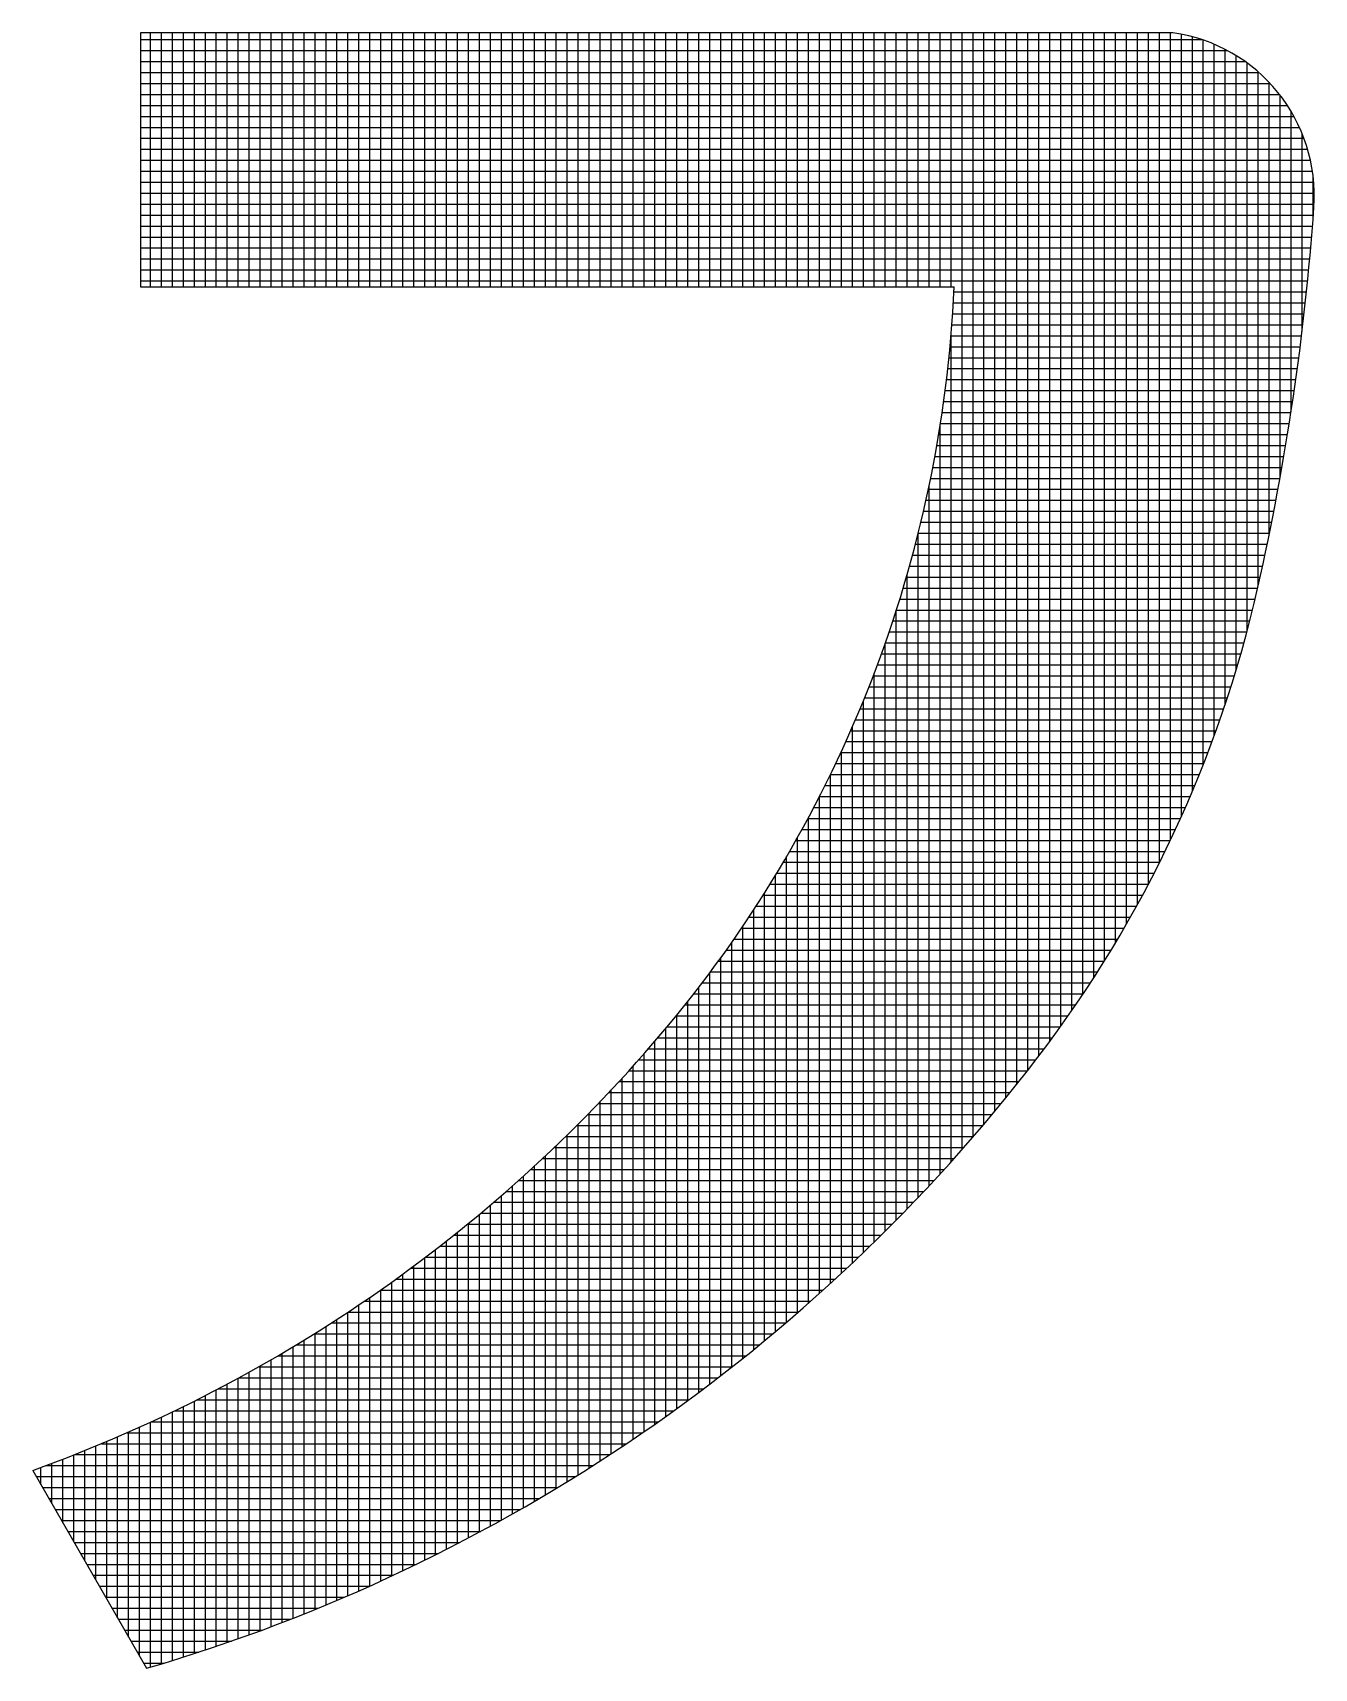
# Model space of a CAD drawing. Header units: inches. Extents: x 947 to 1788, y 0 to 594.
# Drawn here: x 1673.206 to 1675.235, y 103.248 to 105.837 of the extents above; entities that cross this region are included whole.
import ezdxf

# ---------------------------------------------------------------- set-up
doc = ezdxf.new("R2010")
doc.units = ezdxf.units.IN
doc.header["$MEASUREMENT"] = 0
doc.layers.add('BG ÇÑ±¹Áö¿ª³\xad¹æ±â¼úÁÖ½ÄÈ¸»ç CI', color=7, linetype='Continuous')

msp = doc.modelspace()

# ---------------------------------------------------------------- linework, layer by layer
at = {"layer": 'BG ÇÑ±¹Áö¿ª³\xad¹æ±â¼úÁÖ½ÄÈ¸»ç CI', "color": 7, "linetype": 'Continuous', "lineweight": 25}
for p, q in [((1673.3766, 105.8369), (1673.3766, 105.4346)), ((1675.0116, 105.8369), (1673.3766, 105.8369)), ((1673.3766, 105.826), (1675.0575, 105.826)), ((1673.3926, 105.4346), (1673.3926, 105.8369)), ((1673.41, 105.4346), (1673.41, 105.8369)), ((1673.4274, 105.4346), (1673.4274, 105.8369)), ((1673.4447, 105.4346), (1673.4447, 105.8369)), ((1673.4621, 105.4346), (1673.4621, 105.8369)), ((1673.4795, 105.4346), (1673.4795, 105.8369)), ((1673.4968, 105.4346), (1673.4968, 105.8369)), ((1673.5142, 105.4346), (1673.5142, 105.8369)), ((1673.5315, 105.4346), (1673.5315, 105.8369)), ((1673.5489, 105.4346), (1673.5489, 105.8369)), ((1673.5663, 105.4346), (1673.5663, 105.8369)), ((1673.5836, 105.4346), (1673.5836, 105.8369)), ((1673.601, 105.4346), (1673.601, 105.8369)), ((1673.6184, 105.4346), (1673.6184, 105.8369)), ((1673.6357, 105.4346), (1673.6357, 105.8369)), ((1673.6531, 105.4346), (1673.6531, 105.8369)), ((1673.6705, 105.4346), (1673.6705, 105.8369)), ((1673.6878, 105.4346), (1673.6878, 105.8369)), ((1673.7052, 105.4346), (1673.7052, 105.8369)), ((1673.7226, 105.4346), (1673.7226, 105.8369)), ((1673.7399, 105.4346), (1673.7399, 105.8369)), ((1673.7573, 105.4346), (1673.7573, 105.8369)), ((1673.7747, 105.4346), (1673.7747, 105.8369)), ((1673.792, 105.4346), (1673.792, 105.8369)), ((1673.8094, 105.4346), (1673.8094, 105.8369)), ((1673.8267, 105.4346), (1673.8267, 105.8369)), ((1673.8441, 105.4346), (1673.8441, 105.8369)), ((1673.8615, 105.4346), (1673.8615, 105.8369)), ((1673.8788, 105.4346), (1673.8788, 105.8369)), ((1673.8962, 105.4346), (1673.8962, 105.8369)), ((1673.9136, 105.4346), (1673.9136, 105.8369)), ((1673.9309, 105.4346), (1673.9309, 105.8369)), ((1673.9483, 105.4346), (1673.9483, 105.8369)), ((1673.9657, 105.4346), (1673.9657, 105.8369)), ((1673.983, 105.4346), (1673.983, 105.8369)), ((1674.0004, 105.4346), (1674.0004, 105.8369)), ((1674.0178, 105.4346), (1674.0178, 105.8369)), ((1674.0351, 105.4346), (1674.0351, 105.8369)), ((1674.0525, 105.4346), (1674.0525, 105.8369)), ((1674.0698, 105.4346), (1674.0698, 105.8369)), ((1674.0872, 105.4346), (1674.0872, 105.8369)), ((1674.1046, 105.4346), (1674.1046, 105.8369)), ((1674.1219, 105.4346), (1674.1219, 105.8369)), ((1674.1393, 105.4346), (1674.1393, 105.8369)), ((1674.1567, 105.4346), (1674.1567, 105.8369)), ((1674.174, 105.4346), (1674.174, 105.8369)), ((1674.1914, 105.4346), (1674.1914, 105.8369)), ((1674.2088, 105.4346), (1674.2088, 105.8369)), ((1674.2261, 105.4346), (1674.2261, 105.8369)), ((1674.2435, 105.4346), (1674.2435, 105.8369)), ((1674.2609, 105.4346), (1674.2609, 105.8369)), ((1674.2782, 105.4346), (1674.2782, 105.8369)), ((1674.2956, 105.4346), (1674.2956, 105.8369)), ((1674.313, 105.4346), (1674.313, 105.8369)), ((1674.3303, 105.4346), (1674.3303, 105.8369)), ((1674.3477, 105.4346), (1674.3477, 105.8369)), ((1674.365, 105.4346), (1674.365, 105.8369)), ((1674.3824, 105.4346), (1674.3824, 105.8369)), ((1674.3998, 105.4346), (1674.3998, 105.8369)), ((1674.4171, 105.4346), (1674.4171, 105.8369)), ((1674.4345, 105.4346), (1674.4345, 105.8369)), ((1674.4519, 105.4346), (1674.4519, 105.8369)), ((1674.4692, 105.4346), (1674.4692, 105.8369)), ((1674.4866, 105.4346), (1674.4866, 105.8369)), ((1674.504, 105.4346), (1674.504, 105.8369)), ((1674.5213, 105.4346), (1674.5213, 105.8369)), ((1674.5387, 105.4346), (1674.5387, 105.8369)), ((1674.5561, 105.4346), (1674.5561, 105.8369)), ((1674.5734, 105.4346), (1674.5734, 105.8369)), ((1674.5908, 105.4346), (1674.5908, 105.8369)), ((1674.6081, 105.4346), (1674.6081, 105.8369)), ((1674.6255, 105.4346), (1674.6255, 105.8369)), ((1674.6429, 105.4346), (1674.6429, 105.8369)), ((1674.6602, 105.4346), (1674.6602, 105.8369)), ((1674.6776, 104.0691), (1674.6776, 105.8369)), ((1674.695, 104.089), (1674.695, 105.8369)), ((1674.7123, 104.1093), (1674.7123, 105.8369)), ((1674.7297, 104.13), (1674.7297, 105.8369)), ((1674.7471, 104.1511), (1674.7471, 105.8369)), ((1674.7644, 104.1726), (1674.7644, 105.8369)), ((1674.7818, 104.1946), (1674.7818, 105.8369)), ((1674.7992, 104.2171), (1674.7992, 105.8369)), ((1674.8165, 104.2402), (1674.8165, 105.8369)), ((1674.8339, 104.264), (1674.8339, 105.8369)), ((1674.8513, 104.2886), (1674.8513, 105.8369)), ((1674.8686, 104.3141), (1674.8686, 105.8369)), ((1674.886, 104.3405), (1674.886, 105.8369)), ((1674.9033, 104.3679), (1674.9033, 105.8369)), ((1674.9207, 104.3963), (1674.9207, 105.8369)), ((1674.9381, 104.4259), (1674.9381, 105.8369)), ((1674.9554, 104.4568), (1674.9554, 105.8369)), ((1674.9728, 104.4891), (1674.9728, 105.8369)), ((1674.9902, 104.5229), (1674.9902, 105.8369)), ((1675.0075, 104.5585), (1675.0075, 105.8369)), ((1675.0249, 104.5961), (1675.0249, 105.8346)), ((1675.0423, 104.636), (1675.0423, 105.8306)), ((1675.0596, 104.6786), (1675.0596, 105.8253)), ((1675.077, 104.7243), (1675.077, 105.8186)), ((1673.3766, 105.8086), (1675.0977, 105.8086)), ((1675.0944, 104.774), (1675.0944, 105.8104)), ((1675.1117, 104.8288), (1675.1117, 105.8006)), ((1673.3766, 105.7913), (1675.1257, 105.7913)), ((1673.3766, 105.7739), (1675.1476, 105.7739)), ((1675.1291, 104.8901), (1675.1291, 105.7888)), ((1675.1464, 104.961), (1675.1464, 105.7749)), ((1673.3766, 105.7565), (1675.1654, 105.7565)), ((1675.1638, 105.042), (1675.1638, 105.7582)), ((1673.3766, 105.7392), (1675.1802, 105.7392)), ((1673.3766, 105.7218), (1675.1926, 105.7218)), ((1675.1812, 105.1324), (1675.1812, 105.7379)), ((1673.3766, 105.7045), (1675.2031, 105.7045)), ((1675.1985, 105.2368), (1675.1985, 105.7124)), ((1673.3766, 105.6871), (1675.2118, 105.6871)), ((1673.3766, 105.6697), (1675.219, 105.6697)), ((1675.2159, 105.3638), (1675.2159, 105.6776)), ((1673.3766, 105.6524), (1675.2248, 105.6524)), ((1673.3766, 105.635), (1675.2292, 105.635)), ((1673.3766, 105.6176), (1675.2324, 105.6176)), ((1675.2333, 105.5409), (1675.2333, 105.6116)), ((1673.3766, 105.6003), (1675.2345, 105.6003)), ((1673.3766, 105.5829), (1675.2353, 105.5829)), ((1673.3766, 105.5655), (1675.235, 105.5655)), ((1673.3766, 105.5482), (1675.2338, 105.5482)), ((1673.3766, 105.5308), (1675.2325, 105.5308)), ((1673.3766, 105.5134), (1675.2311, 105.5134)), ((1673.3766, 105.4961), (1675.2296, 105.4961)), ((1673.3766, 105.4787), (1675.2281, 105.4787)), ((1673.3766, 105.4613), (1675.2264, 105.4613)), ((1673.3766, 105.444), (1675.2247, 105.444)), ((1673.3766, 105.4346), (1674.6649, 105.4346)), ((1674.6637, 105.4093), (1675.2211, 105.4093)), ((1674.6646, 105.4266), (1675.223, 105.4266)), ((1674.6626, 105.3919), (1675.2192, 105.3919)), ((1674.66, 105.3572), (1675.2151, 105.3572)), ((1674.6602, 104.0496), (1674.6602, 105.3597)), ((1674.6614, 105.3745), (1675.2172, 105.3745)), ((1674.6585, 105.3398), (1675.2129, 105.3398)), ((1674.655, 105.3051), (1675.2084, 105.3051)), ((1674.6568, 105.3224), (1675.2107, 105.3224)), ((1674.653, 105.2877), (1675.206, 105.2877)), ((1674.6485, 105.253), (1675.201, 105.253)), ((1674.6508, 105.2703), (1675.2035, 105.2703)), ((1674.6461, 105.2356), (1675.1984, 105.2356)), ((1674.6406, 105.2009), (1675.1929, 105.2009)), ((1674.6429, 104.0304), (1674.6429, 105.2148)), ((1674.6434, 105.2182), (1675.1957, 105.2182)), ((1674.6377, 105.1835), (1675.19, 105.1835)), ((1674.6313, 105.1488), (1675.1841, 105.1488)), ((1674.6346, 105.1662), (1675.1871, 105.1662)), ((1674.6255, 104.0116), (1674.6255, 105.1199)), ((1674.6279, 105.1314), (1675.181, 105.1314)), ((1674.6205, 105.0967), (1675.1746, 105.0967)), ((1674.6243, 105.1141), (1675.1778, 105.1141)), ((1674.6166, 105.0793), (1675.1712, 105.0793)), ((1674.6081, 103.9932), (1674.6081, 105.0442)), ((1674.6082, 105.0446), (1675.1644, 105.0446)), ((1674.6125, 105.062), (1675.1678, 105.062)), ((1674.6038, 105.0272), (1675.1608, 105.0272)), ((1674.5944, 104.9925), (1675.1534, 104.9925)), ((1674.5992, 105.0099), (1675.1571, 105.0099)), ((1674.5895, 104.9751), (1675.1496, 104.9751)), ((1674.5908, 103.9751), (1674.5908, 104.9796)), ((1674.5791, 104.9404), (1675.1417, 104.9404)), ((1674.5844, 104.9578), (1675.1457, 104.9578)), ((1674.5734, 103.9573), (1674.5734, 104.9224)), ((1674.5736, 104.923), (1675.1375, 104.923)), ((1674.5622, 104.8883), (1675.1286, 104.8883)), ((1674.568, 104.9057), (1675.1331, 104.9057)), ((1674.5561, 103.9398), (1674.5561, 104.8706)), ((1674.5562, 104.871), (1675.1239, 104.871)), ((1674.5436, 104.8362), (1675.114, 104.8362)), ((1674.55, 104.8536), (1675.119, 104.8536)), ((1674.537, 104.8189), (1675.1087, 104.8189)), ((1674.5387, 103.9227), (1674.5387, 104.8232)), ((1674.5234, 104.7841), (1675.0977, 104.7841)), ((1674.5303, 104.8015), (1675.1033, 104.8015)), ((1674.5162, 104.7668), (1675.0919, 104.7668)), ((1674.5213, 103.9058), (1674.5213, 104.7791)), ((1674.5014, 104.732), (1675.0798, 104.732)), ((1674.504, 103.8892), (1674.504, 104.738)), ((1674.5089, 104.7494), (1675.0859, 104.7494)), ((1674.4936, 104.7147), (1675.0734, 104.7147)), ((1674.4776, 104.6799), (1675.0602, 104.6799)), ((1674.4857, 104.6973), (1675.0669, 104.6973)), ((1674.4866, 103.873), (1674.4866, 104.6992)), ((1674.4692, 104.6626), (1675.0532, 104.6626)), ((1674.4692, 103.857), (1674.4692, 104.6626)), ((1674.4519, 104.6279), (1675.0388, 104.6279)), ((1674.4519, 103.8412), (1674.4519, 104.6278)), ((1674.4607, 104.6452), (1675.0461, 104.6452)), ((1674.4429, 104.6105), (1675.0313, 104.6105)), ((1674.4243, 104.5758), (1675.0156, 104.5758)), ((1674.4337, 104.5931), (1675.0236, 104.5931)), ((1674.4345, 103.8258), (1674.4345, 104.5946)), ((1674.4146, 104.5584), (1675.0075, 104.5584)), ((1674.4171, 103.8106), (1674.4171, 104.5629)), ((1674.3946, 104.5237), (1674.9905, 104.5237)), ((1674.3998, 103.7956), (1674.3998, 104.5326)), ((1674.4047, 104.541), (1674.9991, 104.541)), ((1674.3824, 103.7809), (1674.3824, 104.5034)), ((1674.3842, 104.5063), (1674.9817, 104.5063)), ((1674.3627, 104.4716), (1674.9635, 104.4716)), ((1674.365, 103.7665), (1674.365, 104.4753)), ((1674.3736, 104.4889), (1674.9727, 104.4889)), ((1674.3477, 103.7523), (1674.3477, 104.4482)), ((1674.3516, 104.4542), (1674.954, 104.4542)), ((1674.3303, 103.7383), (1674.3303, 104.4221)), ((1674.3402, 104.4368), (1674.9443, 104.4368)), ((1674.313, 103.7245), (1674.313, 104.3969)), ((1674.3166, 104.4021), (1674.9242, 104.4021)), ((1674.3285, 104.4195), (1674.9344, 104.4195)), ((1674.2956, 103.711), (1674.2956, 104.3725)), ((1674.3044, 104.3847), (1674.9137, 104.3847)), ((1674.2782, 103.6977), (1674.2782, 104.3488)), ((1674.2791, 104.35), (1674.8921, 104.35)), ((1674.2919, 104.3674), (1674.903, 104.3674)), ((1674.2609, 103.6846), (1674.2609, 104.3259)), ((1674.2661, 104.3327), (1674.8809, 104.3327)), ((1674.239, 104.2979), (1674.8577, 104.2979)), ((1674.2435, 103.6717), (1674.2435, 104.3036)), ((1674.2527, 104.3153), (1674.8694, 104.3153)), ((1674.225, 104.2806), (1674.8456, 104.2806)), ((1674.2261, 103.6591), (1674.2261, 104.282)), ((1674.1914, 103.6343), (1674.1914, 104.2405)), ((1674.196, 104.2458), (1674.8207, 104.2458)), ((1674.2088, 103.6466), (1674.2088, 104.261)), ((1674.2106, 104.2632), (1674.8333, 104.2632)), ((1674.174, 103.6223), (1674.174, 104.2205)), ((1674.181, 104.2285), (1674.8078, 104.2285)), ((1674.1502, 104.1937), (1674.7811, 104.1937)), ((1674.1567, 103.6104), (1674.1567, 104.2009)), ((1674.1658, 104.2111), (1674.7946, 104.2111)), ((1674.1219, 103.5873), (1674.1219, 104.163)), ((1674.1344, 104.1764), (1674.7674, 104.1764)), ((1674.1393, 103.5988), (1674.1393, 104.1817)), ((1674.1017, 104.1416), (1674.7394, 104.1416)), ((1674.1046, 103.576), (1674.1046, 104.1447)), ((1674.1182, 104.159), (1674.7535, 104.159)), ((1674.0698, 103.554), (1674.0698, 104.1092)), ((1674.0848, 104.1243), (1674.725, 104.1243)), ((1674.0872, 103.5649), (1674.0872, 104.1267)), ((1674.05, 104.0896), (1674.6955, 104.0896)), ((1674.0525, 103.5432), (1674.0525, 104.092)), ((1674.0676, 104.1069), (1674.7103, 104.1069)), ((1674.0178, 103.5223), (1674.0178, 104.0587)), ((1674.032, 104.0722), (1674.6803, 104.0722)), ((1674.0351, 103.5327), (1674.0351, 104.0752)), ((1673.9949, 104.0375), (1674.6493, 104.0375)), ((1674.0004, 103.5121), (1674.0004, 104.0425)), ((1674.0137, 104.0548), (1674.6649, 104.0548)), ((1673.9657, 103.4921), (1673.9657, 104.0111)), ((1673.9757, 104.0201), (1674.6334, 104.0201)), ((1673.983, 103.502), (1673.983, 104.0266)), ((1673.9309, 103.4729), (1673.9309, 103.981)), ((1673.9361, 103.9854), (1674.6007, 103.9854)), ((1673.9483, 103.4824), (1673.9483, 103.9959)), ((1673.9561, 104.0027), (1674.6172, 104.0027)), ((1673.9136, 103.4635), (1673.9136, 103.9664)), ((1673.9155, 103.968), (1674.5839, 103.968)), ((1673.873, 103.9333), (1674.5495, 103.9333)), ((1673.8788, 103.4452), (1673.8788, 103.9379)), ((1673.8945, 103.9506), (1674.5668, 103.9506)), ((1673.8962, 103.4542), (1673.8962, 103.952)), ((1673.8441, 103.4275), (1673.8441, 103.9106)), ((1673.8509, 103.9159), (1674.5318, 103.9159)), ((1673.8615, 103.4363), (1673.8615, 103.9241)), ((1673.8051, 103.8812), (1674.4954, 103.8812)), ((1673.8094, 103.4104), (1673.8094, 103.8843)), ((1673.8267, 103.4189), (1673.8267, 103.8973)), ((1673.8283, 103.8985), (1674.5138, 103.8985)), ((1673.7747, 103.394), (1673.7747, 103.859)), ((1673.7813, 103.8638), (1674.4767, 103.8638)), ((1673.792, 103.4021), (1673.792, 103.8716)), ((1673.7317, 103.8291), (1674.4383, 103.8291)), ((1673.7399, 103.3781), (1673.7399, 103.8347)), ((1673.7569, 103.8465), (1674.4577, 103.8465)), ((1673.7573, 103.386), (1673.7573, 103.8468)), ((1673.6878, 103.3554), (1673.6878, 103.7999)), ((1673.7052, 103.3628), (1673.7052, 103.8113)), ((1673.7059, 103.8117), (1674.4185, 103.8117)), ((1673.7226, 103.3704), (1673.7226, 103.8229)), ((1673.6518, 103.777), (1674.3777, 103.777)), ((1673.6531, 103.3409), (1673.6531, 103.7778)), ((1673.6705, 103.3481), (1673.6705, 103.7888)), ((1673.6792, 103.7944), (1674.3983, 103.7944)), ((1673.6184, 103.327), (1673.6184, 103.7566)), ((1673.6235, 103.7596), (1674.3567, 103.7596)), ((1673.6357, 103.3339), (1673.6357, 103.7671)), ((1673.564, 103.7249), (1674.3134, 103.7249)), ((1673.5663, 103.3072), (1673.5663, 103.7262)), ((1673.5836, 103.3137), (1673.5836, 103.7361)), ((1673.5942, 103.7423), (1674.3353, 103.7423)), ((1673.601, 103.3203), (1673.601, 103.7462)), ((1673.5142, 103.2886), (1673.5142, 103.6976)), ((1673.5315, 103.2946), (1673.5315, 103.707)), ((1673.5326, 103.7075), (1674.2911, 103.7075)), ((1673.5489, 103.3009), (1673.5489, 103.7165)), ((1673.4621, 103.2711), (1673.4621, 103.6707)), ((1673.4663, 103.6728), (1674.245, 103.6728)), ((1673.4795, 103.2768), (1673.4795, 103.6795)), ((1673.4968, 103.2826), (1673.4968, 103.6885)), ((1673.5001, 103.6902), (1674.2683, 103.6902)), ((1673.41, 103.2548), (1673.41, 103.6454)), ((1673.4274, 103.2601), (1673.4274, 103.6537)), ((1673.431, 103.6554), (1674.2211, 103.6554)), ((1673.4447, 103.2655), (1673.4447, 103.6621)), ((1673.3557, 103.6207), (1674.1717, 103.6207)), ((1673.3579, 103.2972), (1673.3579, 103.6217)), ((1673.3753, 103.2671), (1673.3753, 103.6294)), ((1673.3926, 103.2496), (1673.3926, 103.6373)), ((1673.3942, 103.6381), (1674.1967, 103.6381)), ((1673.2884, 103.4179), (1673.2884, 103.5924)), ((1673.3058, 103.3877), (1673.3058, 103.5995)), ((1673.3151, 103.6033), (1674.1462, 103.6033)), ((1673.3232, 103.3576), (1673.3232, 103.6067)), ((1673.3405, 103.3274), (1673.3405, 103.6141)), ((1673.219, 103.5386), (1673.219, 103.5657)), ((1673.2269, 103.5686), (1674.0931, 103.5686)), ((1673.2364, 103.5084), (1673.2364, 103.5721)), ((1673.2537, 103.4782), (1673.2537, 103.5787)), ((1673.2711, 103.4481), (1673.2711, 103.5855)), ((1673.2723, 103.586), (1674.1199, 103.586)), ((1673.2061, 103.561), (1673.3864, 103.2478)), ((1673.2117, 103.5513), (1674.0655, 103.5513)), ((1673.2217, 103.5339), (1674.0372, 103.5339)), ((1673.2317, 103.5165), (1674.008, 103.5165)), ((1673.2417, 103.4992), (1673.9781, 103.4992)), ((1673.2517, 103.4818), (1673.9472, 103.4818)), ((1673.2617, 103.4644), (1673.9154, 103.4644)), ((1673.2717, 103.4471), (1673.8825, 103.4471)), ((1673.2817, 103.4297), (1673.8485, 103.4297)), ((1673.2916, 103.4123), (1673.8133, 103.4123)), ((1673.3016, 103.395), (1673.7768, 103.395)), ((1673.3116, 103.3776), (1673.7388, 103.3776)), ((1673.3216, 103.3602), (1673.6993, 103.3602)), ((1673.3316, 103.3429), (1673.6579, 103.3429)), ((1673.3416, 103.3255), (1673.6145, 103.3255)), ((1673.3516, 103.3082), (1673.5689, 103.3082)), ((1673.3616, 103.2908), (1673.5206, 103.2908)), ((1673.3716, 103.2734), (1673.4692, 103.2734)), ((1673.3816, 103.2561), (1673.4142, 103.2561))]:
    msp.add_line(p, q, dxfattribs=at)
for centre, radius, start, end in [((1674.9746, 105.5788), 0.2607, 355.9484, 81.8473), ((1671.2275, 105.8442), 4.0173, 347.2711, 355.9484), ((1672.7071, 105.5202), 1.9598, 320.2238, 357.4967), ((1673.2747, 105.3818), 1.9184, 322.5501, 347.2711), ((1672.4135, 105.7646), 2.3417, 289.7826, 320.2238), ((1672.6138, 105.888), 2.751, 286.3109, 322.5501)]:
    msp.add_arc(centre, radius, start, end, dxfattribs=at)

doc.saveas('drawing.dxf')
